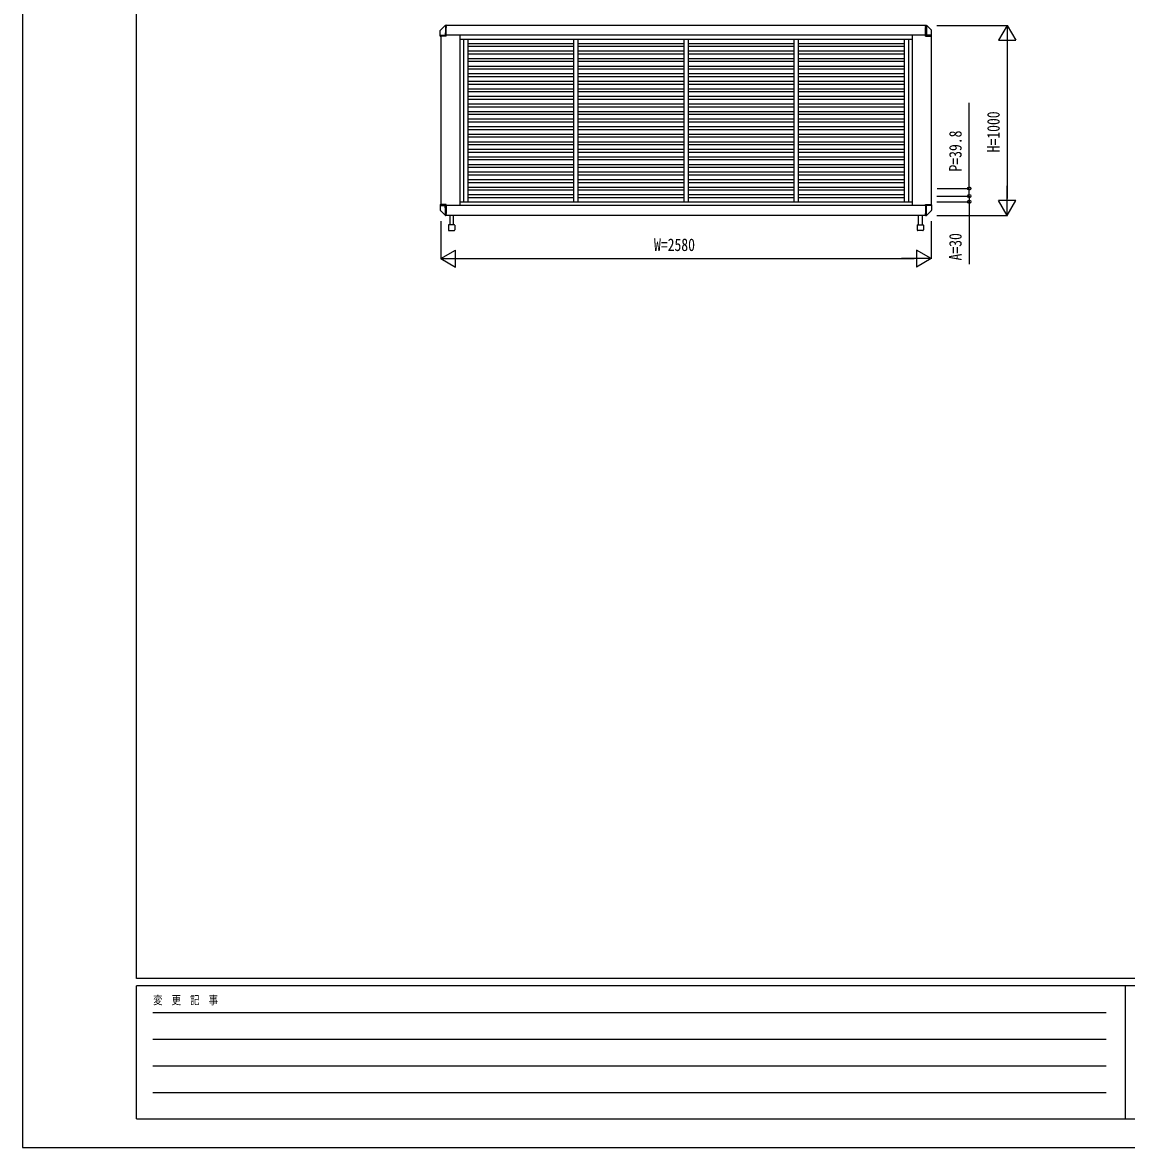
# Model space of a CAD drawing. Units: millimetres, scale not verified. Extents: x -8410 to 8410, y -5940 to 5940.
# Drawn here: x -8410 to -2602, y -5940 to -21 of the extents above; entities that cross this region are included whole.
import ezdxf
from ezdxf.enums import TextEntityAlignment as Align

# ---------------------------------------------------------------- set-up
doc = ezdxf.new("R2010")
doc.units = ezdxf.units.MM
doc.header["$LTSCALE"] = 30
for name, color, linetype in [('0-2_YKK_A1', 4, 'Continuous'), ('0-3_YKK_D', 6, 'Continuous'), ('0-4_YKK_ZWAK', 7, 'Continuous')]:
    doc.layers.add(name, color=color, linetype=linetype)
doc.styles.add('ＭＳ ゴシック', font='')
doc.styles.get('ＭＳ ゴシック').set_extended_font_data('MS Gothic')

msp = doc.modelspace()

# ---------------------------------------------------------------- linework, layer by layer
at = {"layer": '0-2_YKK_A1'}
for p, q in [((-6186.66, -36.86), (-6211.74, -61.69)), ((-6186.64, -36.87), (-6186.64, -36.89)), ((-6185.68, -36.16), (-6185.68, -72.71)), ((-6180.96, -35.91), (-6185.01, -36.12)), ((-6185.01, -36.16), (-6185.01, -36.14)), ((-6180.96, -41.84), (-6180.96, -35.91)), ((-3658.96, -36.21), (-6180.96, -36.21)), ((-6180.96, -41.84), (-6180.96, -46.54)), ((-6180.96, -72.71), (-6180.96, -46.54)), ((-3658.96, -35.91), (-3654.91, -36.12)), ((-3658.96, -41.84), (-3658.96, -35.91)), ((-3658.96, -41.84), (-3658.96, -46.54)), ((-3658.96, -72.71), (-3658.96, -46.54)), ((-3654.91, -36.16), (-3654.91, -36.14)), ((-3654.24, -36.16), (-3654.24, -72.71)), ((-3653.28, -36.87), (-3653.28, -36.89)), ((-3653.26, -36.86), (-3628.18, -61.69)), ((-6212.46, -70.48), (-6212.46, -63.45)), ((-6212.46, -80.63), (-6212.46, -70.48)), ((-6212.46, -88.21), (-6212.46, -80.63)), ((-6212.46, -92.21), (-6212.46, -88.21)), ((-6212.46, -88.21), (-6186.05, -88.21)), ((-6210.6, -93.21), (-6211.46, -93.21)), ((-6180.96, -93.21), (-6210.6, -93.21)), ((-6209.96, -93.21), (-6209.96, -979.21)), ((-6185.87, -88.21), (-6186.05, -88.21)), ((-6185.87, -88.21), (-6180.96, -88.21)), ((-6180.96, -88.21), (-6180.96, -72.71)), ((-3658.96, -88.21), (-6180.96, -88.21)), ((-6180.96, -92.21), (-6180.96, -88.21)), ((-6180.96, -92.21), (-6180.96, -93.21)), ((-6109.96, -88.21), (-6109.96, -984.21)), ((-6109.96, -108.21), (-3729.96, -108.21)), ((-6109.96, -108.21), (-3729.96, -108.21)), ((-6090.46, -108.21), (-6090.46, -964.21)), ((-6067.46, -108.21), (-6067.46, -964.21)), ((-5510.96, -108.21), (-5510.96, -964.21)), ((-5487.96, -108.21), (-5487.96, -964.21)), ((-4931.46, -108.21), (-4931.46, -964.21)), ((-4908.46, -108.21), (-4908.46, -964.21)), ((-4351.96, -108.21), (-4351.96, -964.21)), ((-4328.96, -108.21), (-4328.96, -964.21)), ((-3772.46, -108.21), (-3772.46, -964.21)), ((-3749.46, -108.21), (-3749.46, -964.21)), ((-3729.96, -88.21), (-3729.96, -984.21)), ((-3658.96, -88.21), (-3658.96, -72.71)), ((-3658.96, -92.21), (-3658.96, -88.21)), ((-3654.05, -88.21), (-3658.96, -88.21)), ((-3658.96, -92.21), (-3658.96, -93.21)), ((-3658.96, -93.21), (-3629.32, -93.21)), ((-3654.05, -88.21), (-3653.87, -88.21)), ((-3627.46, -88.21), (-3653.87, -88.21)), ((-3629.96, -93.21), (-3629.96, -979.21)), ((-3629.32, -93.21), (-3628.46, -93.21)), ((-3627.46, -70.48), (-3627.46, -63.45)), ((-3627.46, -80.63), (-3627.46, -70.48)), ((-3627.46, -88.21), (-3627.46, -80.63)), ((-3627.46, -92.21), (-3627.46, -88.21)), ((-6067.46, -130.71), (-5510.96, -130.71)), ((-6067.46, -145.71), (-5510.96, -145.71)), ((-6067.46, -170.51), (-5510.96, -170.51)), ((-5487.96, -130.71), (-4931.46, -130.71)), ((-5487.96, -145.71), (-4931.46, -145.71)), ((-5487.96, -170.51), (-4931.46, -170.51)), ((-4908.46, -130.71), (-4351.96, -130.71)), ((-4908.46, -145.71), (-4351.96, -145.71)), ((-4908.46, -170.51), (-4351.96, -170.51)), ((-4328.96, -130.71), (-3772.46, -130.71)), ((-4328.96, -145.71), (-3772.46, -145.71)), ((-4328.96, -170.51), (-3772.46, -170.51)), ((-6067.46, -185.51), (-5510.96, -185.51)), ((-6067.46, -210.31), (-5510.96, -210.31)), ((-6067.46, -225.31), (-5510.96, -225.31)), ((-5487.96, -185.51), (-4931.46, -185.51)), ((-5487.96, -210.31), (-4931.46, -210.31)), ((-5487.96, -225.31), (-4931.46, -225.31)), ((-4908.46, -185.51), (-4351.96, -185.51)), ((-4908.46, -210.31), (-4351.96, -210.31)), ((-4908.46, -225.31), (-4351.96, -225.31)), ((-4328.96, -185.51), (-3772.46, -185.51)), ((-4328.96, -210.31), (-3772.46, -210.31)), ((-4328.96, -225.31), (-3772.46, -225.31)), ((-6067.46, -250.11), (-5510.96, -250.11)), ((-6067.46, -265.11), (-5510.96, -265.11)), ((-6067.46, -289.91), (-5510.96, -289.91)), ((-5487.96, -250.11), (-4931.46, -250.11)), ((-5487.96, -265.11), (-4931.46, -265.11)), ((-5487.96, -289.91), (-4931.46, -289.91)), ((-4908.46, -250.11), (-4351.96, -250.11)), ((-4908.46, -265.11), (-4351.96, -265.11)), ((-4908.46, -289.91), (-4351.96, -289.91)), ((-4328.96, -250.11), (-3772.46, -250.11)), ((-4328.96, -265.11), (-3772.46, -265.11)), ((-4328.96, -289.91), (-3772.46, -289.91)), ((-6067.46, -304.91), (-5510.96, -304.91)), ((-6067.46, -329.71), (-5510.96, -329.71)), ((-6067.46, -344.71), (-5510.96, -344.71)), ((-5487.96, -304.91), (-4931.46, -304.91)), ((-5487.96, -329.71), (-4931.46, -329.71)), ((-5487.96, -344.71), (-4931.46, -344.71)), ((-4908.46, -304.91), (-4351.96, -304.91)), ((-4908.46, -329.71), (-4351.96, -329.71)), ((-4908.46, -344.71), (-4351.96, -344.71)), ((-4328.96, -304.91), (-3772.46, -304.91)), ((-4328.96, -329.71), (-3772.46, -329.71)), ((-4328.96, -344.71), (-3772.46, -344.71)), ((-6067.46, -369.51), (-5510.96, -369.51)), ((-6067.46, -384.51), (-5510.96, -384.51)), ((-6067.46, -409.31), (-5510.96, -409.31)), ((-5487.96, -369.51), (-4931.46, -369.51)), ((-5487.96, -384.51), (-4931.46, -384.51)), ((-5487.96, -409.31), (-4931.46, -409.31)), ((-4908.46, -369.51), (-4351.96, -369.51)), ((-4908.46, -384.51), (-4351.96, -384.51)), ((-4908.46, -409.31), (-4351.96, -409.31)), ((-4328.96, -369.51), (-3772.46, -369.51)), ((-4328.96, -384.51), (-3772.46, -384.51)), ((-4328.96, -409.31), (-3772.46, -409.31)), ((-6067.46, -424.31), (-5510.96, -424.31)), ((-6067.46, -449.11), (-5510.96, -449.11)), ((-6067.46, -464.11), (-5510.96, -464.11)), ((-5487.96, -424.31), (-4931.46, -424.31)), ((-5487.96, -449.11), (-4931.46, -449.11)), ((-5487.96, -464.11), (-4931.46, -464.11)), ((-4908.46, -424.31), (-4351.96, -424.31)), ((-4908.46, -449.11), (-4351.96, -449.11)), ((-4908.46, -464.11), (-4351.96, -464.11)), ((-4328.96, -424.31), (-3772.46, -424.31)), ((-4328.96, -449.11), (-3772.46, -449.11)), ((-4328.96, -464.11), (-3772.46, -464.11)), ((-6067.46, -488.91), (-5510.96, -488.91)), ((-6067.46, -503.91), (-5510.96, -503.91)), ((-6067.46, -528.71), (-5510.96, -528.71)), ((-5487.96, -488.91), (-4931.46, -488.91)), ((-5487.96, -503.91), (-4931.46, -503.91)), ((-5487.96, -528.71), (-4931.46, -528.71)), ((-4908.46, -488.91), (-4351.96, -488.91)), ((-4908.46, -503.91), (-4351.96, -503.91)), ((-4908.46, -528.71), (-4351.96, -528.71)), ((-4328.96, -488.91), (-3772.46, -488.91)), ((-4328.96, -503.91), (-3772.46, -503.91)), ((-4328.96, -528.71), (-3772.46, -528.71)), ((-6067.46, -543.71), (-5510.96, -543.71)), ((-6067.46, -568.51), (-5510.96, -568.51)), ((-6067.46, -583.51), (-5510.96, -583.51)), ((-5487.96, -543.71), (-4931.46, -543.71)), ((-5487.96, -568.51), (-4931.46, -568.51)), ((-5487.96, -583.51), (-4931.46, -583.51)), ((-4908.46, -543.71), (-4351.96, -543.71)), ((-4908.46, -568.51), (-4351.96, -568.51)), ((-4908.46, -583.51), (-4351.96, -583.51)), ((-4328.96, -543.71), (-3772.46, -543.71)), ((-4328.96, -568.51), (-3772.46, -568.51)), ((-4328.96, -583.51), (-3772.46, -583.51)), ((-6067.46, -608.31), (-5510.96, -608.31)), ((-6067.46, -623.31), (-5510.96, -623.31)), ((-6067.46, -648.11), (-5510.96, -648.11)), ((-5487.96, -608.31), (-4931.46, -608.31)), ((-5487.96, -623.31), (-4931.46, -623.31)), ((-5487.96, -648.11), (-4931.46, -648.11)), ((-4908.46, -608.31), (-4351.96, -608.31)), ((-4908.46, -623.31), (-4351.96, -623.31)), ((-4908.46, -648.11), (-4351.96, -648.11)), ((-4328.96, -608.31), (-3772.46, -608.31)), ((-4328.96, -623.31), (-3772.46, -623.31)), ((-4328.96, -648.11), (-3772.46, -648.11)), ((-6067.46, -663.11), (-5510.96, -663.11)), ((-6067.46, -687.91), (-5510.96, -687.91)), ((-6067.46, -702.91), (-5510.96, -702.91)), ((-5487.96, -663.11), (-4931.46, -663.11)), ((-5487.96, -687.91), (-4931.46, -687.91)), ((-5487.96, -702.91), (-4931.46, -702.91)), ((-4908.46, -663.11), (-4351.96, -663.11)), ((-4908.46, -687.91), (-4351.96, -687.91)), ((-4908.46, -702.91), (-4351.96, -702.91)), ((-4328.96, -663.11), (-3772.46, -663.11)), ((-4328.96, -687.91), (-3772.46, -687.91)), ((-4328.96, -702.91), (-3772.46, -702.91)), ((-6067.46, -727.71), (-5510.96, -727.71)), ((-6067.46, -742.71), (-5510.96, -742.71)), ((-6067.46, -767.51), (-5510.96, -767.51)), ((-5487.96, -727.71), (-4931.46, -727.71)), ((-5487.96, -742.71), (-4931.46, -742.71)), ((-5487.96, -767.51), (-4931.46, -767.51)), ((-4908.46, -727.71), (-4351.96, -727.71)), ((-4908.46, -742.71), (-4351.96, -742.71)), ((-4908.46, -767.51), (-4351.96, -767.51)), ((-4328.96, -727.71), (-3772.46, -727.71)), ((-4328.96, -742.71), (-3772.46, -742.71)), ((-4328.96, -767.51), (-3772.46, -767.51)), ((-6067.46, -782.51), (-5510.96, -782.51)), ((-6067.46, -807.31), (-5510.96, -807.31)), ((-6067.46, -822.31), (-5510.96, -822.31)), ((-5487.96, -782.51), (-4931.46, -782.51)), ((-5487.96, -807.31), (-4931.46, -807.31)), ((-5487.96, -822.31), (-4931.46, -822.31)), ((-4908.46, -782.51), (-4351.96, -782.51)), ((-4908.46, -807.31), (-4351.96, -807.31)), ((-4908.46, -822.31), (-4351.96, -822.31)), ((-4328.96, -782.51), (-3772.46, -782.51)), ((-4328.96, -807.31), (-3772.46, -807.31)), ((-4328.96, -822.31), (-3772.46, -822.31)), ((-6067.46, -847.11), (-5510.96, -847.11)), ((-6067.46, -862.11), (-5510.96, -862.11)), ((-6067.46, -886.91), (-5510.96, -886.91)), ((-5487.96, -847.11), (-4931.46, -847.11)), ((-5487.96, -862.11), (-4931.46, -862.11)), ((-5487.96, -886.91), (-4931.46, -886.91)), ((-4908.46, -847.11), (-4351.96, -847.11)), ((-4908.46, -862.11), (-4351.96, -862.11)), ((-4908.46, -886.91), (-4351.96, -886.91)), ((-4328.96, -847.11), (-3772.46, -847.11)), ((-4328.96, -862.11), (-3772.46, -862.11)), ((-4328.96, -886.91), (-3772.46, -886.91)), ((-6067.46, -901.91), (-5510.96, -901.91)), ((-6067.46, -926.71), (-5510.96, -926.71)), ((-6067.46, -941.71), (-5510.96, -941.71)), ((-5487.96, -901.91), (-4931.46, -901.91)), ((-5487.96, -926.71), (-4931.46, -926.71)), ((-5487.96, -941.71), (-4931.46, -941.71)), ((-4908.46, -901.91), (-4351.96, -901.91)), ((-4908.46, -926.71), (-4351.96, -926.71)), ((-4908.46, -941.71), (-4351.96, -941.71)), ((-4328.96, -901.91), (-3772.46, -901.91)), ((-4328.96, -926.71), (-3772.46, -926.71)), ((-4328.96, -941.71), (-3772.46, -941.71)), ((-6212.46, -980.21), (-6212.46, -984.21)), ((-6212.46, -984.21), (-6212.46, -991.79)), ((-6212.46, -984.21), (-6186.05, -984.21)), ((-6212.46, -991.79), (-6212.46, -1001.93)), ((-6212.46, -1001.93), (-6212.46, -1008.97)), ((-6210.6, -979.21), (-6211.46, -979.21)), ((-6180.96, -979.21), (-6210.6, -979.21)), ((-6185.87, -984.21), (-6186.05, -984.21)), ((-6185.87, -984.21), (-6180.96, -984.21)), ((-6185.68, -1036.26), (-6185.68, -999.7)), ((-6180.96, -980.21), (-6180.96, -979.21)), ((-6180.96, -980.21), (-6180.96, -984.21)), ((-3658.96, -984.21), (-6180.96, -984.21)), ((-6180.96, -984.21), (-6180.96, -999.7)), ((-6180.96, -999.7), (-6180.96, -1025.87)), ((-6109.96, -964.21), (-3729.96, -964.21)), ((-3658.96, -979.21), (-3629.32, -979.21)), ((-3658.96, -980.21), (-3658.96, -979.21)), ((-3658.96, -980.21), (-3658.96, -984.21)), ((-3658.96, -984.21), (-3658.96, -999.7)), ((-3654.05, -984.21), (-3658.96, -984.21)), ((-3658.96, -999.7), (-3658.96, -1025.87)), ((-3654.24, -1036.26), (-3654.24, -999.7)), ((-3654.05, -984.21), (-3653.87, -984.21)), ((-3627.46, -984.21), (-3653.87, -984.21)), ((-3629.32, -979.21), (-3628.46, -979.21)), ((-3627.46, -980.21), (-3627.46, -984.21)), ((-3627.46, -984.21), (-3627.46, -991.79)), ((-3627.46, -991.79), (-3627.46, -1001.93)), ((-3627.46, -1001.93), (-3627.46, -1008.97)), ((-6186.66, -1035.55), (-6211.74, -1010.73)), ((-6186.64, -1035.55), (-6186.64, -1035.53)), ((-6185.01, -1036.26), (-6185.01, -1036.28)), ((-6180.96, -1036.51), (-6185.01, -1036.3)), ((-6180.96, -1030.58), (-6180.96, -1025.87)), ((-6180.96, -1030.58), (-6180.96, -1036.51)), ((-3658.96, -1036.21), (-6180.96, -1036.21)), ((-6162.46, -1036.21), (-6162.46, -1086.21)), ((-6143.46, -1086.21), (-6143.46, -1036.21)), ((-3696.46, -1086.21), (-3696.46, -1036.21)), ((-3677.46, -1036.21), (-3677.46, -1086.21)), ((-3658.96, -1030.58), (-3658.96, -1025.87)), ((-3658.96, -1030.58), (-3658.96, -1036.51)), ((-3658.96, -1036.51), (-3654.91, -1036.3)), ((-3654.91, -1036.26), (-3654.91, -1036.28)), ((-3653.28, -1035.55), (-3653.28, -1035.53)), ((-3653.26, -1035.55), (-3628.18, -1010.73)), ((-6169.51, -1087.21), (-6169.51, -1112.21)), ((-6137.41, -1086.21), (-6168.51, -1086.21)), ((-6165.51, -1116.21), (-6140.41, -1116.21)), ((-6136.41, -1087.21), (-6136.41, -1112.21)), ((-3703.51, -1087.21), (-3703.51, -1112.21)), ((-3702.51, -1086.21), (-3671.41, -1086.21)), ((-3674.41, -1116.21), (-3699.51, -1116.21)), ((-3670.41, -1087.21), (-3670.41, -1112.21))]:
    msp.add_line(p, q, dxfattribs=at)
for points in [[(-6185.68, -72.81), (-6185.69, -73.57), (-6185.73, -77.15), (-6185.77, -80.69), (-6185.8, -82.99), (-6185.83, -85.24), (-6185.86, -87.59), (-6185.87, -88.21)], [(-3654.24, -72.81), (-3654.23, -73.57), (-3654.19, -77.15), (-3654.15, -80.69), (-3654.12, -82.99), (-3654.09, -85.24), (-3654.06, -87.59), (-3654.05, -88.21)], [(-6185.68, -999.61), (-6185.69, -998.85), (-6185.73, -995.27), (-6185.77, -991.73), (-6185.8, -989.43), (-6185.83, -987.18), (-6185.86, -984.83), (-6185.87, -984.21)], [(-3654.24, -999.61), (-3654.23, -998.85), (-3654.19, -995.27), (-3654.15, -991.73), (-3654.12, -989.43), (-3654.09, -987.18), (-3654.06, -984.83), (-3654.05, -984.21)]]:
    msp.add_lwpolyline(points, dxfattribs=at)
for centre, radius, start, end in [((-6184.88, -38.62), 2.5, 93.12962, 135.58389), ((-3655.04, -38.62), 2.5, 44.41611, 86.87038), ((-6209.96, -63.45), 2.5, 135.33594, 180), ((-6211.46, -92.21), 1, 180, 270), ((-3628.46, -92.21), 1, 270, 0), ((-3629.96, -63.45), 2.5, 0, 44.66406), ((-6211.46, -980.21), 1, 90, 180), ((-3628.46, -980.21), 1, 0, 90), ((-6209.96, -1008.97), 2.5, 180, 224.66406), ((-6184.88, -1033.8), 2.5, 224.41611, 266.87038), ((-3655.04, -1033.8), 2.5, 273.12962, 315.58389), ((-3629.96, -1008.97), 2.5, 315.33594, 0), ((-6168.51, -1087.21), 1, 90, 180), ((-6165.51, -1112.21), 4, 180, 270), ((-6140.41, -1112.21), 4, 270, 0), ((-6137.41, -1087.21), 1, 0, 90), ((-3702.51, -1087.21), 1, 90, 180), ((-3699.51, -1112.21), 4, 180, 270), ((-3674.41, -1112.21), 4, 270, 0), ((-3671.41, -1087.21), 1, 0, 90)]:
    msp.add_arc(centre, radius, start, end, dxfattribs=at)
at = {"layer": '0-3_YKK_D'}
for p, q in [((-3599.96, -36.21), (-3228.96, -36.21)), ((-3229.96, -36.21), (-3274.96, -114.15)), ((-3229.96, -36.21), (-3184.96, -114.15)), ((-3229.96, -36.21), (-3229.96, -192.09)), ((-3274.96, -114.15), (-3184.96, -114.15)), ((-3229.96, -126.21), (-3229.96, -946.21)), ((-3429.96, -894.41), (-3429.96, -444.18)), ((-3229.96, -1036.21), (-3229.96, -880.32)), ((-3600.2, -934.21), (-3428.96, -934.21)), ((-3599.38, -934.21), (-3428.96, -934.21)), ((-3599.16, -894.41), (-3428.96, -894.41)), ((-3429.96, -934.21), (-3429.96, -894.41)), ((-3429.96, -934.21), (-3429.96, -900.21)), ((-3429.96, -934.21), (-3429.96, -964.21)), ((-3429.96, -934.21), (-3429.96, -968.21)), ((-3599.96, -964.21), (-3428.96, -964.21)), ((-3429.96, -964.21), (-3429.96, -1293.01)), ((-3229.96, -1036.21), (-3274.96, -958.27)), ((-3184.96, -958.27), (-3274.96, -958.27)), ((-3229.96, -1036.21), (-3184.96, -958.27)), ((-3599.96, -1036.21), (-3228.96, -1036.21)), ((-6209.96, -1066.21), (-6209.96, -1264.14)), ((-3629.96, -1066.21), (-3629.96, -1264.14)), ((-6209.96, -1263.14), (-6132.02, -1218.14)), ((-6132.02, -1308.14), (-6132.02, -1218.14)), ((-3629.96, -1263.14), (-3707.9, -1218.14)), ((-3707.9, -1218.14), (-3707.9, -1308.14)), ((-6209.96, -1263.14), (-6132.02, -1308.14)), ((-6209.96, -1263.14), (-6054.08, -1263.14)), ((-6119.96, -1263.14), (-3719.96, -1263.14)), ((-3629.96, -1263.14), (-3785.84, -1263.14)), ((-3629.96, -1263.14), (-3707.9, -1308.14))]:
    msp.add_line(p, q, dxfattribs=at)
for centre in [(-3429.96, -894.41), (-3429.96, -934.21), (-3429.96, -934.21), (-3429.96, -964.21)]:
    msp.add_circle(centre, 8.5, dxfattribs=at)
at = {"layer": '0-4_YKK_ZWAK'}
for p, q in [((-7809.96, -5050), (-7809.96, 5550)), ((7790.04, -5050), (-7809.96, -5050)), ((-2609.96, -5090), (-7809.96, -5090)), ((-7809.96, -5790), (-7809.96, -5090)), ((-2609.96, -5090), (-2609.96, -5790)), ((-9.96, -5090), (-2609.96, -5090)), ((-7724.96, -5230), (-2709.96, -5230)), ((-7724.96, -5370), (-2709.96, -5370)), ((-7724.96, -5510), (-2709.96, -5510)), ((-7724.96, -5650), (-2709.96, -5650)), ((-7809.96, -5790), (-2609.96, -5790)), ((-2609.96, -5790), (-9.96, -5790))]:
    msp.add_line(p, q, dxfattribs=at)
msp.add_lwpolyline([(-8410, -5940), (8410, -5940), (8410, 5940), (-8410, 5940)], close=True, dxfattribs=at)

# ---------------------------------------------------------------- texts
at = {"layer": '0-3_YKK_D', "style": 'ＭＳ ゴシック', "width": 0.8}
for s, p in [('H=1000', (-3249.96, -704.21)), ('P=39.8', (-3449.96, -804.98)), ('A=30', (-3449.96, -1273.01))]:
    msp.add_text(s, height=65.98, rotation=90, dxfattribs=at).set_placement(p, align=Align.BOTTOM_LEFT)
msp.add_text('W=2580', height=65.98, dxfattribs=at).set_placement((-5087.96, -1243.14), align=Align.BOTTOM_LEFT)
at = {"layer": '0-4_YKK_ZWAK', "style": 'ＭＳ ゴシック', "width": 0.8}
msp.add_text('変  更  記  事', height=43.99, dxfattribs=at).set_placement((-7722.62, -5200), align=Align.BOTTOM_LEFT)

doc.saveas('drawing.dxf')
